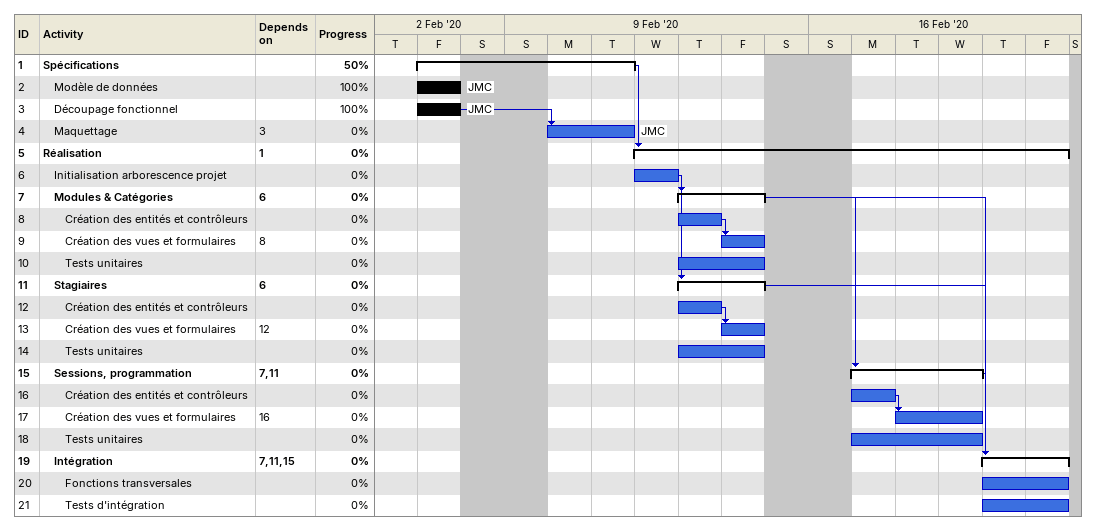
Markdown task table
| ID | Level | Task | Start | Finish | Predecessors | Resources | % complete |
|---|---|---|---|---|---|---|---|
| 1 | 1 | **Spécifications** | 2020-02-07 | 2020-02-11 |  |  | 50 |
| 2 | 2 | Modèle de données | 2020-02-07 | 2020-02-07 |  | JMC | 100 |
| 3 | 2 | Découpage fonctionnel | 2020-02-07 | 2020-02-07 |  | JMC | 100 |
| 4 | 2 | Maquettage | 2020-02-10 | 2020-02-11 | 3 | JMC | 0 |
| 5 | 1 | **Réalisation** | 2020-02-12 | 2020-02-21 | 1 |  | 0 |
| 6 | 2 | Initialisation arborescence projet | 2020-02-12 | 2020-02-12 |  |  | 0 |
| 7 | 2 | **Modules & Catégories** | 2020-02-13 | 2020-02-14 | 6 |  | 0 |
| 8 | 3 | Création des entités et contrôleurs | 2020-02-13 | 2020-02-13 |  |  | 0 |
| 9 | 3 | Création des vues et formulaires | 2020-02-14 | 2020-02-14 | 8 |  | 0 |
| 10 | 3 | Tests unitaires | 2020-02-13 | 2020-02-14 |  |  | 0 |
| 11 | 2 | **Stagiaires** | 2020-02-13 | 2020-02-14 | 6 |  | 0 |
| 12 | 3 | Création des entités et contrôleurs | 2020-02-13 | 2020-02-13 |  |  | 0 |
| 13 | 3 | Création des vues et formulaires | 2020-02-14 | 2020-02-14 | 12 |  | 0 |
| 14 | 3 | Tests unitaires | 2020-02-13 | 2020-02-14 |  |  | 0 |
| 15 | 2 | **Sessions, programmation** | 2020-02-17 | 2020-02-19 | 7, 11 |  | 0 |
| 16 | 3 | Création des entités et contrôleurs | 2020-02-17 | 2020-02-17 |  |  | 0 |
| 17 | 3 | Création des vues et formulaires | 2020-02-18 | 2020-02-19 | 16 |  | 0 |
| 18 | 3 | Tests unitaires | 2020-02-17 | 2020-02-19 |  |  | 0 |
| 19 | 2 | **Intégration** | 2020-02-20 | 2020-02-21 | 7, 11, 15 |  | 0 |
| 20 | 3 | Fonctions transversales | 2020-02-20 | 2020-02-21 |  |  | 0 |
| 21 | 3 | Tests d'intégration | 2020-02-20 | 2020-02-21 |  |  | 0 |
